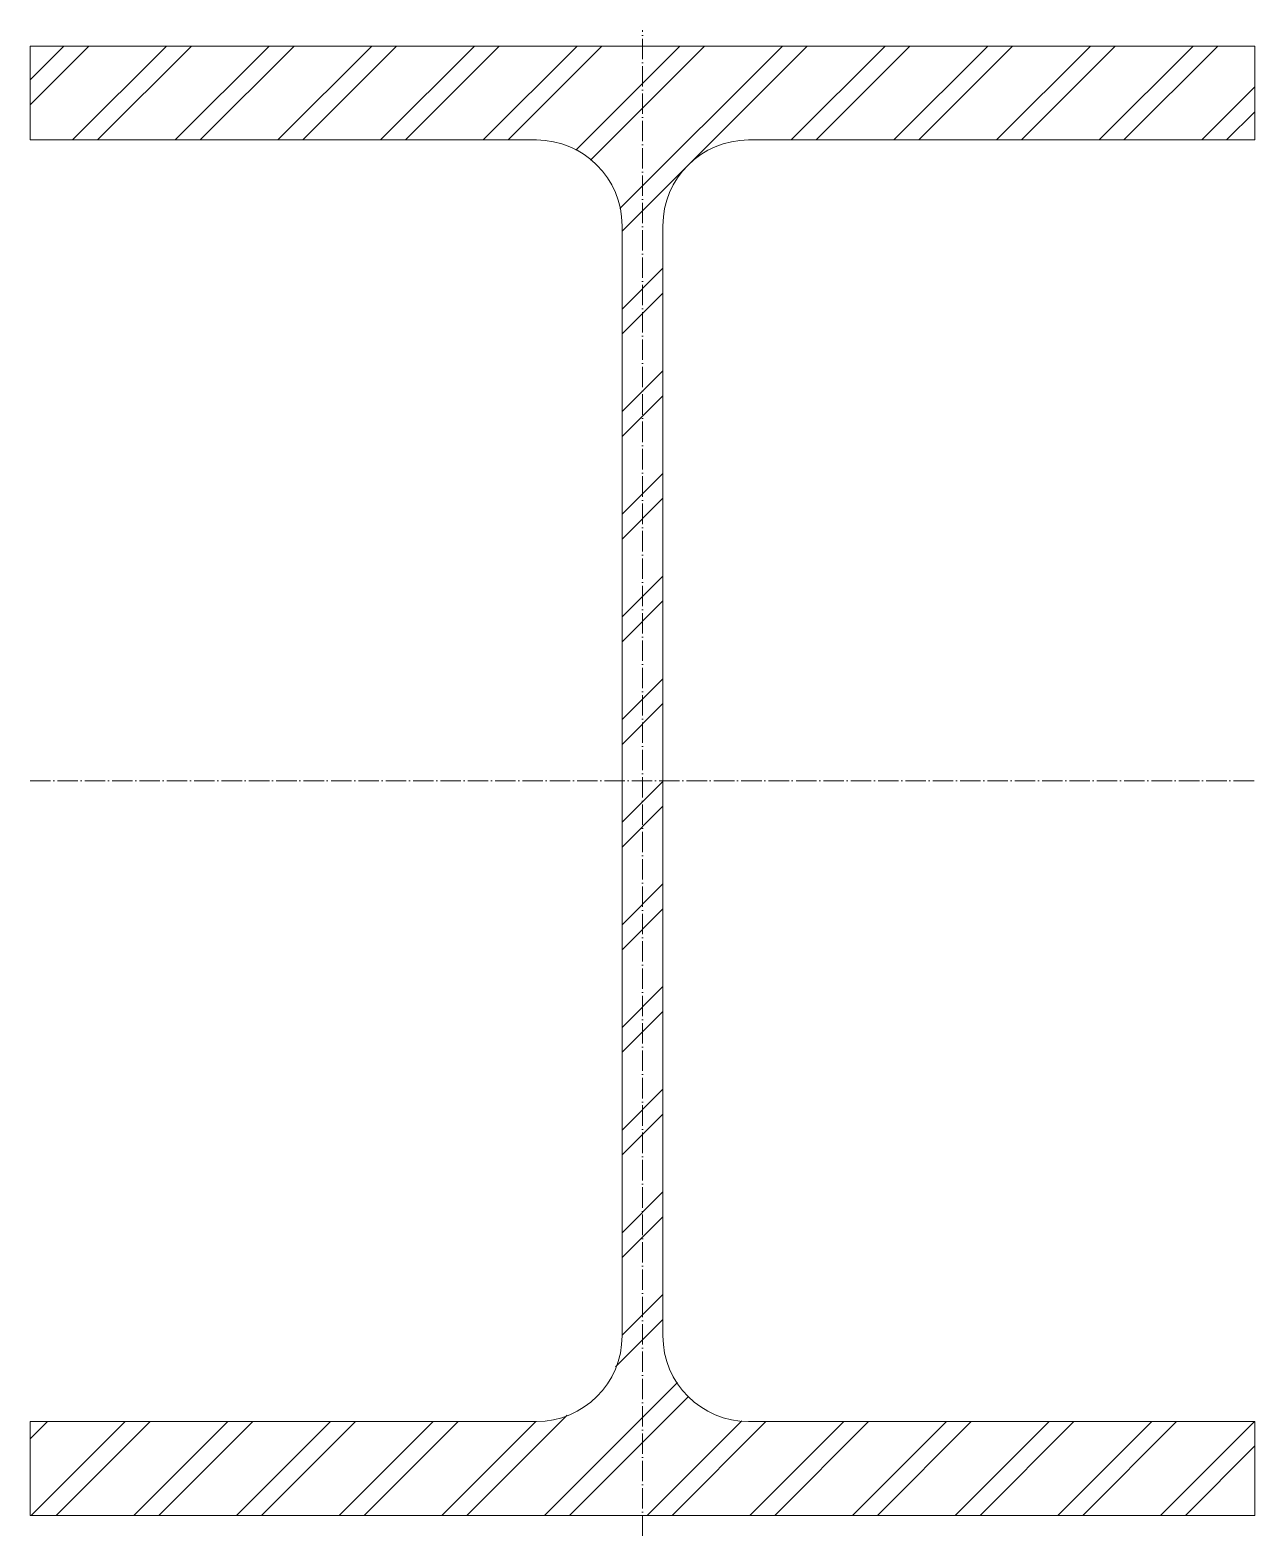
# Model space of a CAD drawing. Header units: metres. Extents: x -150 to 150, y -185 to 184.
import ezdxf

# ---------------------------------------------------------------- set-up
doc = ezdxf.new("R2010")
doc.units = ezdxf.units.M
doc.linetypes.add('MV_hartlijn_staal', pattern=[6.6, 5, -0.8, 0, -0.8])
doc.layers.add('A-DETL-GENF', color=92, linetype='Continuous', lineweight=18)

# ---------------------------------------------------------------- blocks, each defined once
blk = doc.blocks.new('28 Staalprofielen DIN_DIE_DILl 2d - DIL36-4447714-00_0 Basismaterialen')
at = {"layer": 'A-DETL-GENF', "lineweight": 13}
h = blk.add_hatch(dxfattribs=at)
h.set_pattern_fill('FP_465', color=256, style=0, pattern_type=2)
h.set_pattern_definition([(225, (2790.278, 2628.179), (12.57236, -12.57236), []), (225, (2790.278, 2609.129), (12.57236, -12.57236), [])])
h.paths.add_polyline_path([(-150, 180), (-150, 157), (-26, 157), (-20.56, 156.28), (-15.5, 154.19), (-11.15, 150.85), (-7.81, 146.5), (-5.72, 141.44), (-5, 136), (-5, -136), (-5.72, -141.44), (-7.81, -146.5), (-11.15, -150.85), (-15.5, -154.19), (-20.56, -156.28), (-26, -157), (-150, -157), (-150, -180), (150, -180), (150, -157), (26, -157), (20.56, -156.28), (15.5, -154.19), (11.15, -150.85), (7.81, -146.5), (5.72, -141.44), (5, -136), (5, 136), (5.72, 141.44), (7.81, 146.5), (11.15, 150.85), (15.5, 154.19), (20.56, 156.28), (26, 157), (150, 157), (150, 180)])
at = {"layer": 'A-DETL-GENF', "linetype": 'MV_hartlijn_staal', "lineweight": 13}
for p, q in [((0, -185), (0, 183.92)), ((-150, 0), (150, 0))]:
    blk.add_line(p, q, dxfattribs=at)
at = {"layer": 'A-DETL-GENF'}
for p, q in [((150, 180), (-150, 180)), ((-150, 180), (-150, 157)), ((150, 180), (-150, 180)), ((-150, 180), (-150, 157)), ((150, 157), (150, 180)), ((150, 180), (150, 157)), ((-150, 157), (-26, 157)), ((-150, 157), (-26, 157)), ((26, 157), (150, 157)), ((150, 157), (26, 157)), ((-5, 136), (-5, -136)), ((-5, -136), (-5, 136)), ((5, -136), (5, 136)), ((5, -136), (5, 136)), ((-26, -157), (-150, -157)), ((-150, -157), (-150, -180)), ((-150, -180), (-150, -157)), ((-150, -157), (-26, -157)), ((150, -157), (26, -157)), ((150, -157), (26, -157)), ((150, -180), (150, -157)), ((150, -180), (150, -157)), ((-150, -180), (150, -180)), ((150, -180), (-150, -180))]:
    blk.add_line(p, q, dxfattribs=at)
for centre, start, end in [((-26, 136), 360, 90), ((-26, 136), 360, 90), ((26, 136), 90, 180), ((26, 136), 90, 180), ((-26, -136), 270, 360), ((-26, -136), 270, 0), ((26, -136), 180, 270), ((26, -136), 180, 270)]:
    blk.add_arc(centre, 21, start, end, dxfattribs=at)

msp = doc.modelspace()

# ---------------------------------------------------------------- block references
msp.add_blockref('28 Staalprofielen DIN_DIE_DILl 2d - DIL36-4447714-00_0 Basismaterialen', (0, 0))

doc.saveas('drawing.dxf')
